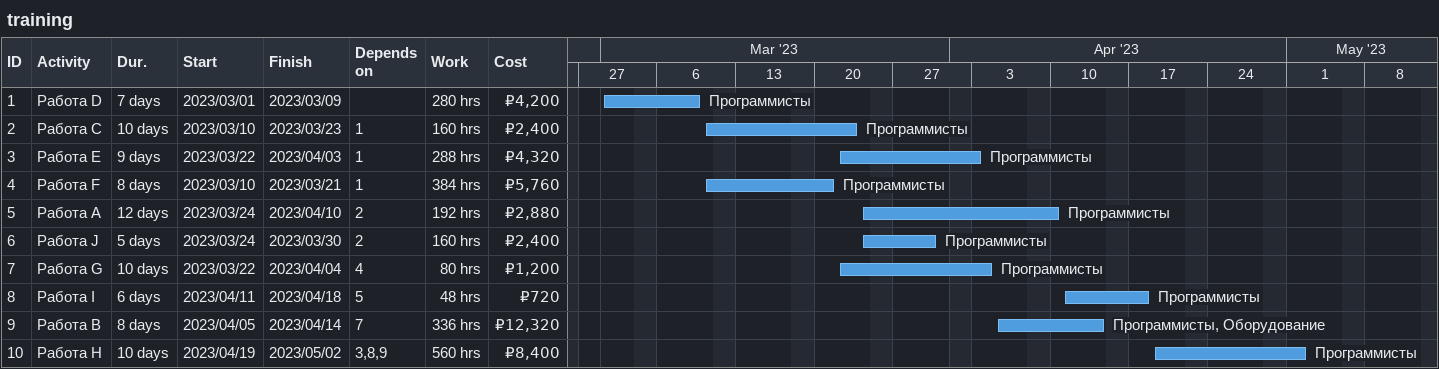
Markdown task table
training

| ID | Task | Duration | Start | Finish | Predecessors | Resources | Work (h) | Cost (₽) |
|---|---|---|---|---|---|---|---|---|
| 1 | Работа D | 7d | 2023-03-01 | 2023-03-09 |  | Программисты | 280 | 4200 |
| 2 | Работа C | 10d | 2023-03-10 | 2023-03-23 | 1 | Программисты | 160 | 2400 |
| 3 | Работа E | 9d | 2023-03-22 | 2023-04-03 | 1 | Программисты | 288 | 4320 |
| 4 | Работа F | 8d | 2023-03-10 | 2023-03-21 | 1 | Программисты | 384 | 5760 |
| 5 | Работа A | 12d | 2023-03-24 | 2023-04-10 | 2 | Программисты | 192 | 2880 |
| 6 | Работа J | 5d | 2023-03-24 | 2023-03-30 | 2 | Программисты | 160 | 2400 |
| 7 | Работа G | 10d | 2023-03-22 | 2023-04-04 | 4 | Программисты | 80 | 1200 |
| 8 | Работа I | 6d | 2023-04-11 | 2023-04-18 | 5 | Программисты | 48 | 720 |
| 9 | Работа B | 8d | 2023-04-05 | 2023-04-14 | 7 | Программисты, Оборудование | 336 | 12320 |
| 10 | Работа H | 10d | 2023-04-19 | 2023-05-02 | 3, 8, 9 | Программисты | 560 | 8400 |
